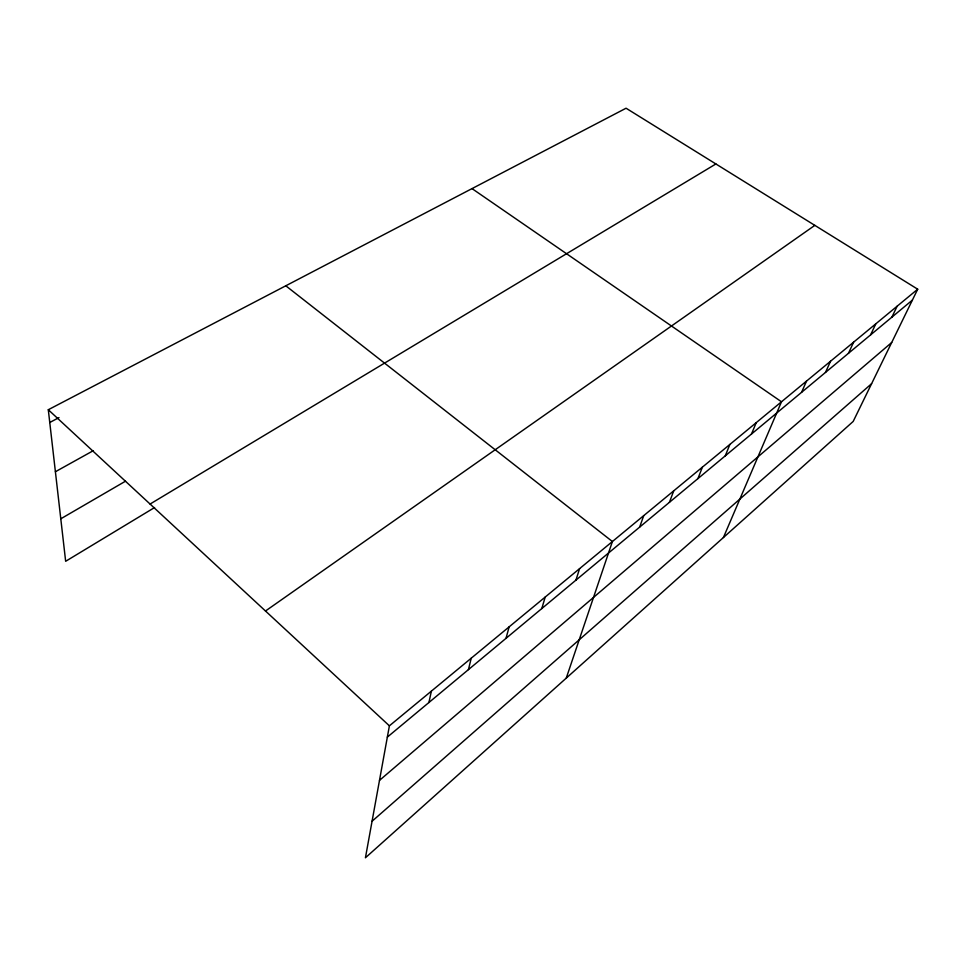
<?xml version="1.0" encoding="UTF-8"?>
<svg xmlns="http://www.w3.org/2000/svg" width="966" height="966" viewBox="0 0 966 966"><rect width="100%" height="100%" fill="white"/><g stroke="black" fill="none" stroke-linecap="round" stroke-linejoin="round"><path stroke-width="1.45" d="M917.7 289.208L389.395 725.828L365.426 857.784L853.183 421.442L917.7 289.208L626.065 108.216L48.3 409.729L65.652 561.294L154.572 507.548M428.928 702.511L431.367 691.137M468.425 669.631L471.227 658.196M506.015 638.345L509.13 626.886M541.805 608.556L545.198 597.06M575.929 580.143L579.588 568.648M566.257 678.12L612.396 541.528L285.791 285.791M639.649 527.11L643.73 515.627M669.426 502.32L673.7 490.873M697.947 478.581L702.379 467.158M725.285 455.831L729.861 444.457M751.5 434.012L756.209 422.685M723.413 537.543L781.494 401.784L472.024 188.611M801.563 392.341L806.501 381.111M825.483 372.429L830.518 361.272M848.474 353.29L853.594 342.193M870.595 334.888L875.776 323.864M891.884 317.162L897.136 306.21M372.067 821.245L871.598 383.695M379.493 780.371L891.703 342.507M387.342 737.118L912.399 300.088M265.493 611.007L814.821 225.368M150.08 504.047L715.891 163.966M60.786 518.802L125.52 481.177M55.4 471.734L93.352 450.651M49.761 422.492L58.998 417.602M48.3 409.729L389.395 725.828"/></g></svg>
